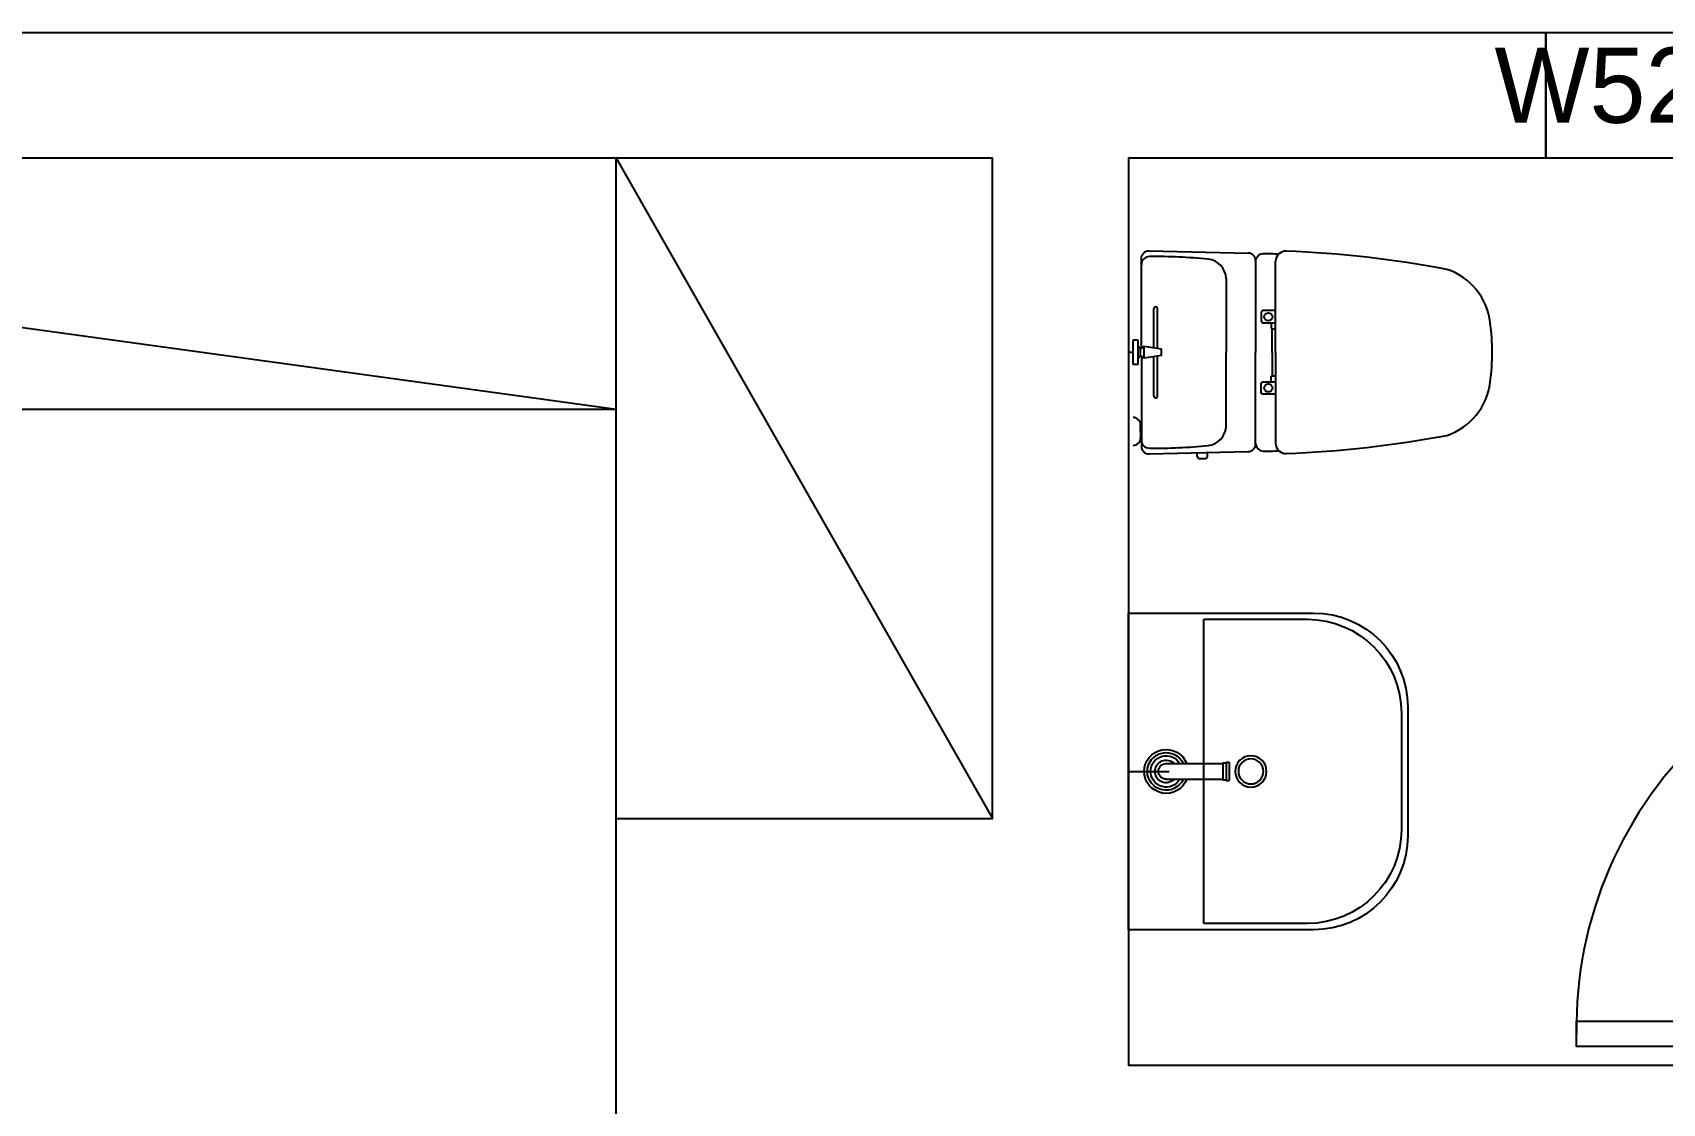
# Model space of a CAD drawing. Header units: millimetres. Extents: x -7413 to 64677, y 6112 to 38711.
# Drawn here: x 23827 to 26425, y 37004 to 38711 of the extents above; entities that cross this region are included whole.
import ezdxf
from ezdxf.enums import TextEntityAlignment as Align

# ---------------------------------------------------------------- set-up
doc = ezdxf.new("R2010")
doc.units = ezdxf.units.MM
doc.header["$LTSCALE"] = 100
doc.linetypes.add('HIDDEN', pattern=[0.375, 0.25, -0.125])
for name, color, linetype in [('0-ELC TEXT', 7, 'Continuous'), ('07-DIM WAL', 5, 'Continuous'), ('CO-BATH', 6, 'Continuous'), ('CO-DOOR', 8, 'Continuous'), ('fin', 5, 'Continuous'), ('HL', 6, 'HIDDEN'), ('TOILET-1', 6, 'Continuous'), ('가구', 6, 'Continuous'), ('외곽선', 2, 'Continuous'), ('창호', 4, 'Continuous'), ('치수선', 1, 'Continuous')]:
    doc.layers.add(name, color=color, linetype=linetype)
doc.styles.get("Standard").update_dxf_attribs({"font": 'arial.ttf'})
doc.styles.add('차영규', font='')
doc.styles.get('차영규').set_extended_font_data('ChosunilboNM')

# ---------------------------------------------------------------- blocks, each defined once
blk = doc.blocks.new('평면도')
at = {"layer": 'CO-DOOR'}
blk.add_lwpolyline([(20860.1, 15649.9), (20860.1, 14978.9), (20820.1, 14978.9), (20820.1, 15649.9)], close=True, dxfattribs=at)
blk.add_arc((20850.1, 15010), 640, 353.6199, 90.8953, dxfattribs=at)
at = {"layer": '외곽선'}
for points in [[(21636.1, 21704.9), (22436.1, 21704.9), (22436.1, 15698.9), (22236.1, 15698.9), (22236.1, 16363.9), (20790.1, 16363.9), (20790.1, 14778.9), (18910.1, 14778.9), (18910.1, 14978.9), (20590.1, 14978.9)], [(20590.1, 14978.9), (20590.1, 16980.9), (19345.1, 16980.9), (19345.1, 15828.9), (19145.1, 15828.9), (19145.1, 17180.9), (21183.1, 17180.9), (21183.1, 16580.9), (22236.1, 16580.9), (22236.1, 20089.9), (21636.1, 20089.9), (21636.1, 20289.9), (22236.1, 20289.9), (22236.1, 21504.9), (21636.1, 21504.9), (21636.1, 21704.9)]]:
    blk.add_lwpolyline(points, dxfattribs=at)
at = {"layer": '창호'}
blk.add_lwpolyline([(22236.1, 15698.9), (22436.1, 15698.9), (22436.1, 15178.9), (22236.1, 15178.9)], close=True, dxfattribs=at)
at = {"layer": '0-ELC TEXT', "style": '차영규'}
blk.add_text('W520*H630', height=120, rotation=270, dxfattribs=at).set_placement((22292.3, 15348), align=Align.CENTER)
blk = doc.blocks.new('A$C4B2D31F0')
for p, q in [((168.9, 707.3), (216.9, 707.3)), ((192.9, 707.3), (192.9, 716))]:
    blk.add_line(p, q)
at = {"layer": 'fin', "color": 4}
for p, q in [((185, 690.9), (20.4, 690.9)), ((37.2, 692.3), (24.7, 692.3)), ((37.2, 692.3), (49.7, 692.3)), ((200.9, 690.9), (365.5, 690.9)), ((47.7, 523.7), (192.9, 523.7)), ((338.2, 523.7), (192.9, 523.7)), ((12.6, 465.9), (192.9, 465.9)), ((373.3, 465.9), (192.9, 465.9)), ((192.9, 426.6), (13.7, 426.6)), ((192.9, 426.6), (372.2, 426.6))]:
    blk.add_line(p, q, dxfattribs=at)
for points in [[(20.4, 690.9), (7.9, 690.9, 0.421209), (-7.1, 675.5), (-2.4, 480.5, 0.001659)], [(365.5, 690.9), (378, 690.9, -0.421209), (392.9, 675.5), (388.3, 480.5, -0.001659)], [(12.6, 465.9, 0.371724), (-1.8, 451.2, 0.003515), (-1, 420.3, 0.320541)], [(373.3, 465.9, -0.371724), (387.7, 451.2, -0.003515), (386.9, 420.3, -0.320541)]]:
    blk.add_lwpolyline(points, format="xyb", dxfattribs=at)
for centre, radius, start, end in [((24.7, 707.3), 15, 180, 270), ((49.7, 707.3), 15, 270, 0), ((1004.3, 663.1), 1000, 179.3116, 185.9437), ((20.4, 674.9), 16, 90, 179.3116), ((365.5, 674.9), 16, 0.6884, 90), ((-618.4, 663.1), 1000, 354.0563, 0.6884), ((49.4, 563.7), 40, 185.9437, 267.5129), ((336.5, 563.7), 40, 272.4871, 354.0563), ((12.6, 480.9), 15, 181.3651, 270), ((373.3, 480.9), 15, 270, 358.6349), ((13.7, 406.6), 20, 90, 182.3333), ((372.2, 406.6), 20, 357.6667, 90), ((2197.7, 495.6), 2205.9, 182.3333, 190.6081), ((-1811.8, 495.6), 2205.9, 349.3919, 357.6667), ((148.7, 128.9), 125.5, 198.2964, 263.4241), ((237.2, 128.9), 125.5, 276.5759, 341.7036), ((192.9, 405.9), 405.9, 261.6993, 270), ((192.9, 405.9), 405.9, 270, 278.3007)]:
    blk.add_arc(centre, radius, start, end, dxfattribs=at)
at = {"layer": 'HL', "linetype": 'Continuous'}
for p, q in [((168.9, 697.3), (168.9, 707.3)), ((216.9, 697.3), (216.9, 707.3)), ((168.9, 697.3), (216.9, 697.3)), ((186, 692.5), (180.6, 697.3)), ((181.6, 685.5), (186, 692.5)), ((187, 651.2), (181.6, 685.5)), ((181.6, 685.5), (204.3, 685.5)), ((186, 692.5), (199.9, 692.5)), ((198.9, 651.2), (204.3, 685.5)), ((199.9, 692.5), (205.3, 697.3)), ((204.3, 685.5), (199.9, 692.5)), ((106.4, 666.3), (184.4, 666.3)), ((106.4, 659.3), (185.5, 659.3)), ((187, 651.2), (198.9, 651.2)), ((200.4, 659.3), (279.4, 659.3)), ((201.4, 666.3), (279.4, 666.3)), ((-12, 580.9), (-4.8, 580.9)), ((-16, 576.9), (-16, 564.8)), ((-12, 560.8), (-4.3, 560.8)), ((192.9, 433.7), (146.6, 433.7)), ((192.9, 433.7), (239.3, 433.7))]:
    blk.add_line(p, q, dxfattribs=at)
for points in [[(110.4, 426.6), (110.4, 450.8, -0.414214), (114.4, 454.8), (130.9, 454.8, -0.414214), (134.9, 450.8), (134.9, 435.2), (134.9, 426.6)], [(275.5, 426.6), (275.5, 450.8, 0.414214), (271.5, 454.8), (255, 454.8, 0.414214), (251, 450.8), (251, 435.2), (251, 426.6)], [(134.9, 435.2), (144.6, 435.2, -0.414214), (146.6, 433.2), (146.6, 426.6)], [(251, 435.2), (241.3, 435.2, 0.414214), (239.3, 433.2), (239.3, 426.6)]]:
    blk.add_lwpolyline(points, format="xyb", dxfattribs=at)
for centre in [(122.9, 440.9), (262.9, 440.9)]:
    blk.add_circle(centre, 8, dxfattribs=at)
for centre, radius, start, end in [((106.4, 662.8), 3.5, 90, 270), ((279.4, 662.8), 3.5, 270, 90), ((-12, 576.9), 4, 90, 180), ((-12, 564.8), 4, 180, 270)]:
    blk.add_arc(centre, radius, start, end, dxfattribs=at)
blk = doc.blocks.new('B-003')
blk.add_line((0, 0), (0, -65))
at = {"layer": 'CO-BATH'}
for p, q in [((-252.5, 0), (-252.5, -295)), ((252.5, 0), (-252.5, 0)), ((252.5, -295), (252.5, 0)), ((-102.5, -445), (102.5, -445))]:
    blk.add_line(p, q, dxfattribs=at)
at = {"layer": 'CO-BATH', "color": 8}
for p, q in [((-12.5, -60), (-12.5, -150.5)), ((12.5, -60), (12.5, -150.5)), ((-242.5, -120), (-242.5, -285)), ((242.5, -120), (-242.5, -120)), ((242.5, -285), (242.5, -120)), ((-14.5, -155.5), (-14.5, -160.5)), ((-13.5, -150.5), (-13.5, -155.5)), ((13.5, -150.5), (13.5, -155.5)), ((14.5, -155.5), (14.5, -160.5)), ((-14.5, -160.5), (14.5, -160.5)), ((-92.5, -435), (92.5, -435))]:
    blk.add_line(p, q, dxfattribs=at)
at = {"layer": 'CO-BATH', "color": 251}
for p, q in [((-14.5, -155.5), (14.5, -155.5)), ((-13.5, -150.5), (13.5, -150.5))]:
    blk.add_line(p, q, dxfattribs=at)
at = {"layer": 'CO-BATH', "color": 8}
blk.add_circle((0, -195), 25, dxfattribs=at)
at = {"layer": 'CO-BATH', "color": 251}
blk.add_circle((0, -195), 20, dxfattribs=at)
at = {"layer": 'CO-BATH', "color": 8}
for centre, radius, start, end in [((0, -60), 35, 290.9248, 249.0751), ((0, -60), 12.5, 360, 180), ((-92.5, -285), 150, 180, 270), ((92.5, -285), 150, 270, 0)]:
    blk.add_arc(centre, radius, start, end, dxfattribs=at)
at = {"layer": 'CO-BATH', "color": 251}
for radius, start, end in [(30, 294.6243, 245.3757), (25, 300, 240), (18, 313.9829, 226.017)]:
    blk.add_arc((0, -60), radius, start, end, dxfattribs=at)
at = {"layer": 'CO-BATH'}
for centre, start, end in [((-102.5, -295), 180, 270), ((102.5, -295), 270, 0)]:
    blk.add_arc(centre, 150, start, end, dxfattribs=at)

msp = doc.modelspace()

# ---------------------------------------------------------------- linework, layer by layer
at = {"layer": '가구'}
for p, q in [((24756.8, 38510.6), (21847.8, 38510.6)), ((21847.8, 38510.6), (24756.8, 38110.6)), ((24756.8, 37457.6), (24756.8, 38510.6)), ((24756.8, 38110.6), (24756.8, 38510.6)), ((24756.8, 38510.6), (25356.8, 37457.6)), ((21847.8, 38110.6), (24756.8, 38110.6))]:
    msp.add_line(p, q, dxfattribs=at)

# ---------------------------------------------------------------- block references
at = {"layer": '07-DIM WAL', "xscale": -1, "rotation": 90}
msp.add_blockref('B-003', (25573.8, 37532.9), dxfattribs=at)
at = {"layer": 'TOILET-1', "xscale": 0.8096548802385197, "yscale": 0.8096548802385197, "zscale": 0.8096548802385197, "rotation": 90}
msp.add_blockref('A$C4B2D31F0', (26153.6, 38044.7), dxfattribs=at)
at = {"layer": '치수선', "rotation": 90}
msp.add_blockref('평면도', (41937.7, 16274.5), dxfattribs=at)

# ---------------------------------------------------------------- texts
at = {"layer": '0-ELC TEXT'}
msp.add_text('공틀장', height=0.2, rotation=90, dxfattribs=at).set_placement((25043.5, 37844.5))

doc.saveas('drawing.dxf')
